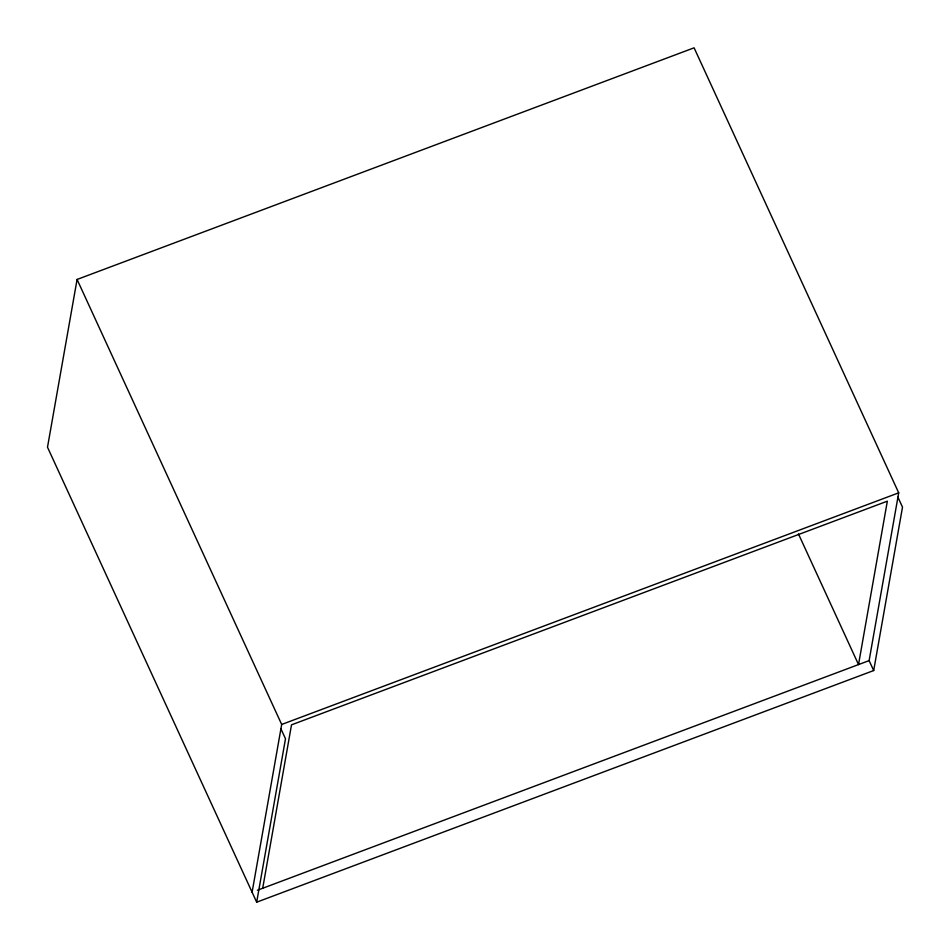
<?xml version="1.0" encoding="UTF-8"?>
<svg xmlns="http://www.w3.org/2000/svg" width="950" height="950" viewBox="0 0 950 950"><rect width="100%" height="100%" fill="white"/><g stroke="black" fill="none" stroke-linecap="round" stroke-linejoin="round"><path stroke-width="1.43" d="M873.691 670.546L869.119 660.606L898.7 492.836L694.094 47.821L77.081 279.454L47.5 447.213L256.678 902.179L873.691 670.546L902.5 507.146L897.928 497.194M252.106 892.24L281.687 724.47L77.081 279.454M256.678 902.179L285.499 738.768L280.915 728.828M262.699 888.262L291.507 724.85L887.336 501.173L858.527 664.584L798.451 533.924M281.687 724.47L898.7 492.836M257.402 890.245L869.119 660.606"/></g></svg>
